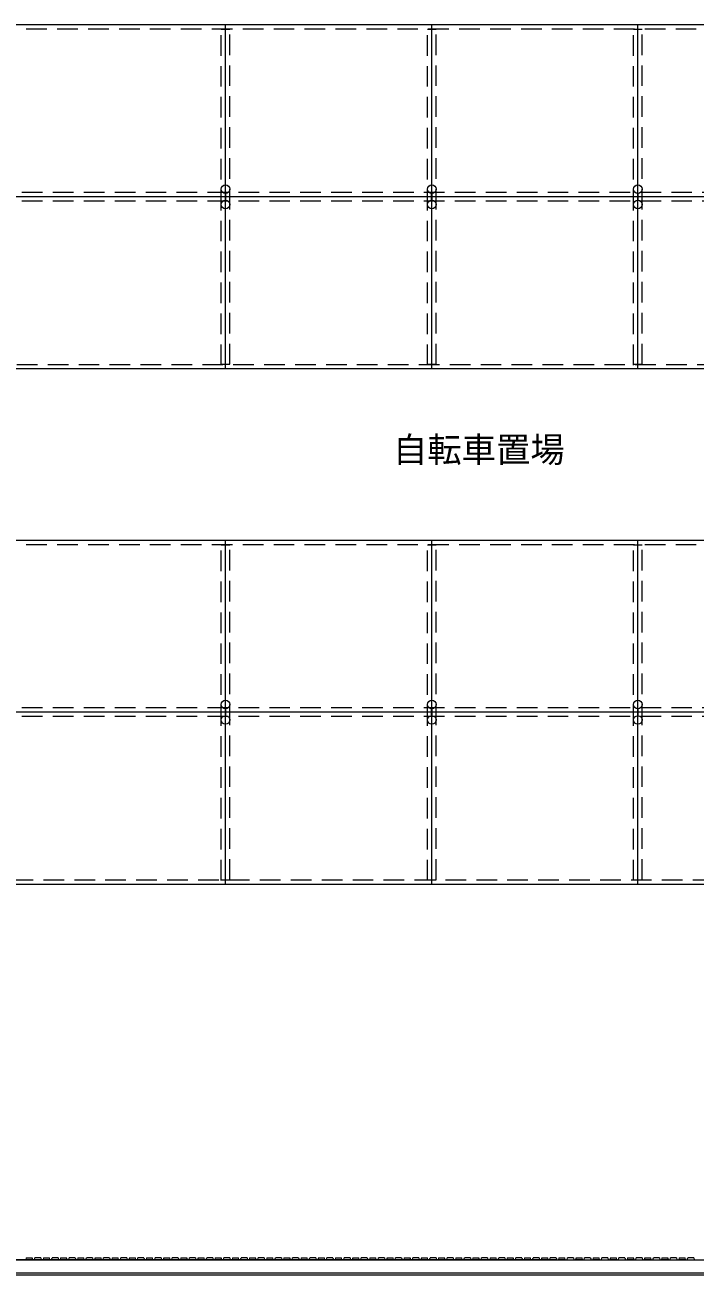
# Model space of a CAD drawing. Units: millimetres at full size, sheet at 1:200; details may follow other scales. Extents: x -96239 to 62349, y -170536 to 17264.
# Drawn here: x -71051 to -63251, y -82536 to -67986 of the extents above; entities that cross this region are included whole.
import ezdxf
from ezdxf.enums import TextEntityAlignment as Align

# ---------------------------------------------------------------- set-up
doc = ezdxf.new("R2010")
doc.units = ezdxf.units.MM
doc.header["$LTSCALE"] = 200
doc.linetypes.add('DASHED1', pattern=[1.8, 1.2, -0.6])
doc.layers.add('0-9_外景', color=7, linetype='Continuous', lineweight=9)
doc.layers.add('0-E_屋外名', color=7, linetype='Continuous')
doc.styles.add('・', font='')
doc.styles.get('・').set_extended_font_data('・')

msp = doc.modelspace()

# ---------------------------------------------------------------- linework, layer by layer
at = {"layer": '0-9_外景', "color": 2, "lineweight": 5}
for p, q in [((-56036.1, -67986.2), (-76596.1, -67986.2)), ((-56036.1, -69986.2), (-76596.1, -69986.2)), ((-76596.1, -71986.2), (-56036.1, -71986.2)), ((-56036.1, -73986.2), (-76596.1, -73986.2)), ((-56036.1, -75986.2), (-76596.1, -75986.2)), ((-76596.1, -77986.2), (-56036.1, -77986.2))]:
    msp.add_line(p, q, dxfattribs=at)
at = {"layer": '0-9_外景', "color": 2, "linetype": 'DASHED1', "lineweight": 5}
for p, q in [((-56036.1, -68036.2), (-76596.1, -68036.2)), ((-56086.1, -69936.2), (-76546.1, -69936.2)), ((-56086.1, -70036.2), (-76546.1, -70036.2)), ((-76546.1, -71936.2), (-56036.1, -71936.2)), ((-56036.1, -74036.2), (-76596.1, -74036.2)), ((-56086.1, -75936.2), (-76546.1, -75936.2)), ((-56086.1, -76036.2), (-76546.1, -76036.2)), ((-76596.1, -77936.2), (-56036.1, -77936.2))]:
    msp.add_line(p, q, dxfattribs=at)
at = {"layer": '0-9_外景', "linetype": 'DASHED1'}
for p, q in [((-68766.1, -71943.8), (-68766.1, -68035.7)), ((-68766.1, -68035.7), (-68666.1, -68035.7)), ((-68666.1, -71935.7), (-68666.1, -68035.7)), ((-66366.1, -71943.8), (-66366.1, -68035.7)), ((-66366.1, -68035.7), (-66266.1, -68035.7)), ((-66266.1, -71935.7), (-66266.1, -68035.7)), ((-63966.1, -71943.8), (-63966.1, -68035.7)), ((-63966.1, -68035.7), (-63866.1, -68035.7)), ((-63866.1, -71935.7), (-63866.1, -68035.7)), ((-68766.1, -71935.7), (-68666.1, -71935.7)), ((-66366.1, -71935.7), (-66266.1, -71935.7)), ((-63966.1, -71935.7), (-63866.1, -71935.7)), ((-68766.1, -77943.8), (-68766.1, -74035.7)), ((-68766.1, -74035.7), (-68666.1, -74035.7)), ((-68666.1, -77935.7), (-68666.1, -74035.7)), ((-66366.1, -77943.8), (-66366.1, -74035.7)), ((-66366.1, -74035.7), (-66266.1, -74035.7)), ((-66266.1, -77935.7), (-66266.1, -74035.7)), ((-63966.1, -77943.8), (-63966.1, -74035.7)), ((-63966.1, -74035.7), (-63866.1, -74035.7)), ((-63866.1, -77935.7), (-63866.1, -74035.7)), ((-68766.1, -77935.7), (-68666.1, -77935.7)), ((-66366.1, -77935.7), (-66266.1, -77935.7)), ((-63966.1, -77935.7), (-63866.1, -77935.7))]:
    msp.add_line(p, q, dxfattribs=at)
at = {"layer": '0-9_外景'}
for p, q in [((-68716.1, -71986.2), (-68716.1, -67986.2)), ((-66316.1, -71986.2), (-66316.1, -67986.2)), ((-63916.1, -71986.2), (-63916.1, -67986.2)), ((-68721.1, -69945.4), (-68721.1, -70025.9)), ((-68711.1, -70025.9), (-68711.1, -69945.4)), ((-66321.1, -69945.4), (-66321.1, -70025.9)), ((-66311.1, -70025.9), (-66311.1, -69945.4)), ((-63921.1, -69945.4), (-63921.1, -70025.9)), ((-63911.1, -70025.9), (-63911.1, -69945.4)), ((-68716.1, -77986.2), (-68716.1, -73986.2)), ((-66316.1, -77986.2), (-66316.1, -73986.2)), ((-63916.1, -77986.2), (-63916.1, -73986.2)), ((-68721.1, -75945.4), (-68721.1, -76025.9)), ((-68711.1, -76025.9), (-68711.1, -75945.4)), ((-66321.1, -75945.4), (-66321.1, -76025.9)), ((-66311.1, -76025.9), (-66311.1, -75945.4)), ((-63921.1, -75945.4), (-63921.1, -76025.9)), ((-63911.1, -76025.9), (-63911.1, -75945.4)), ((-71036.1, -82336.2), (-71041.1, -82361.2)), ((-71036.1, -82336.2), (-70966.1, -82336.2)), ((-70961.1, -82361.2), (-70966.1, -82336.2)), ((-70941.1, -82361.2), (-70936.1, -82336.2)), ((-70866.1, -82336.2), (-70936.1, -82336.2)), ((-70866.1, -82336.2), (-70861.1, -82361.2)), ((-70836.1, -82336.2), (-70841.1, -82361.2)), ((-70836.1, -82336.2), (-70766.1, -82336.2)), ((-70761.1, -82361.2), (-70766.1, -82336.2)), ((-70741.1, -82361.2), (-70736.1, -82336.2)), ((-70666.1, -82336.2), (-70736.1, -82336.2)), ((-70666.1, -82336.2), (-70661.1, -82361.2)), ((-70636.1, -82336.2), (-70641.1, -82361.2)), ((-70636.1, -82336.2), (-70566.1, -82336.2)), ((-70561.1, -82361.2), (-70566.1, -82336.2)), ((-70541.1, -82361.2), (-70536.1, -82336.2)), ((-70466.1, -82336.2), (-70536.1, -82336.2)), ((-70466.1, -82336.2), (-70461.1, -82361.2)), ((-70436.1, -82336.2), (-70441.1, -82361.2)), ((-70436.1, -82336.2), (-70366.1, -82336.2)), ((-70361.1, -82361.2), (-70366.1, -82336.2)), ((-70341.1, -82361.2), (-70336.1, -82336.2)), ((-70266.1, -82336.2), (-70336.1, -82336.2)), ((-70266.1, -82336.2), (-70261.1, -82361.2)), ((-70236.1, -82336.2), (-70241.1, -82361.2)), ((-70236.1, -82336.2), (-70166.1, -82336.2)), ((-70161.1, -82361.2), (-70166.1, -82336.2)), ((-70141.1, -82361.2), (-70136.1, -82336.2)), ((-70066.1, -82336.2), (-70136.1, -82336.2)), ((-70066.1, -82336.2), (-70061.1, -82361.2)), ((-70036.1, -82336.2), (-70041.1, -82361.2)), ((-70036.1, -82336.2), (-69966.1, -82336.2)), ((-69961.1, -82361.2), (-69966.1, -82336.2)), ((-69941.1, -82361.2), (-69936.1, -82336.2)), ((-69866.1, -82336.2), (-69936.1, -82336.2)), ((-69866.1, -82336.2), (-69861.1, -82361.2)), ((-69836.1, -82336.2), (-69841.1, -82361.2)), ((-69836.1, -82336.2), (-69766.1, -82336.2)), ((-69761.1, -82361.2), (-69766.1, -82336.2)), ((-69741.1, -82361.2), (-69736.1, -82336.2)), ((-69666.1, -82336.2), (-69736.1, -82336.2)), ((-69666.1, -82336.2), (-69661.1, -82361.2)), ((-69636.1, -82336.2), (-69641.1, -82361.2)), ((-69636.1, -82336.2), (-69566.1, -82336.2)), ((-69561.1, -82361.2), (-69566.1, -82336.2)), ((-69541.1, -82361.2), (-69536.1, -82336.2)), ((-69466.1, -82336.2), (-69536.1, -82336.2)), ((-69466.1, -82336.2), (-69461.1, -82361.2)), ((-69436.1, -82336.2), (-69441.1, -82361.2)), ((-69436.1, -82336.2), (-69366.1, -82336.2)), ((-69361.1, -82361.2), (-69366.1, -82336.2)), ((-69341.1, -82361.2), (-69336.1, -82336.2)), ((-69266.1, -82336.2), (-69336.1, -82336.2)), ((-69266.1, -82336.2), (-69261.1, -82361.2)), ((-69236.1, -82336.2), (-69241.1, -82361.2)), ((-69236.1, -82336.2), (-69166.1, -82336.2)), ((-69161.1, -82361.2), (-69166.1, -82336.2)), ((-69141.1, -82361.2), (-69136.1, -82336.2)), ((-69066.1, -82336.2), (-69136.1, -82336.2)), ((-69066.1, -82336.2), (-69061.1, -82361.2)), ((-69036.1, -82336.2), (-69041.1, -82361.2)), ((-69036.1, -82336.2), (-68966.1, -82336.2)), ((-68961.1, -82361.2), (-68966.1, -82336.2)), ((-68941.1, -82361.2), (-68936.1, -82336.2)), ((-68866.1, -82336.2), (-68936.1, -82336.2)), ((-68866.1, -82336.2), (-68861.1, -82361.2)), ((-68836.1, -82336.2), (-68841.1, -82361.2)), ((-68836.1, -82336.2), (-68766.1, -82336.2)), ((-68761.1, -82361.2), (-68766.1, -82336.2)), ((-68741.1, -82361.2), (-68736.1, -82336.2)), ((-68666.1, -82336.2), (-68736.1, -82336.2)), ((-68666.1, -82336.2), (-68661.1, -82361.2)), ((-68636.1, -82336.2), (-68641.1, -82361.2)), ((-68636.1, -82336.2), (-68566.1, -82336.2)), ((-68561.1, -82361.2), (-68566.1, -82336.2)), ((-68541.1, -82361.2), (-68536.1, -82336.2)), ((-68466.1, -82336.2), (-68536.1, -82336.2)), ((-68466.1, -82336.2), (-68461.1, -82361.2)), ((-68436.1, -82336.2), (-68441.1, -82361.2)), ((-68436.1, -82336.2), (-68366.1, -82336.2)), ((-68361.1, -82361.2), (-68366.1, -82336.2)), ((-68341.1, -82361.2), (-68336.1, -82336.2)), ((-68266.1, -82336.2), (-68336.1, -82336.2)), ((-68266.1, -82336.2), (-68261.1, -82361.2)), ((-68236.1, -82336.2), (-68241.1, -82361.2)), ((-68236.1, -82336.2), (-68166.1, -82336.2)), ((-68161.1, -82361.2), (-68166.1, -82336.2)), ((-68141.1, -82361.2), (-68136.1, -82336.2)), ((-68066.1, -82336.2), (-68136.1, -82336.2)), ((-68066.1, -82336.2), (-68061.1, -82361.2)), ((-68036.1, -82336.2), (-68041.1, -82361.2)), ((-68036.1, -82336.2), (-67966.1, -82336.2)), ((-67961.1, -82361.2), (-67966.1, -82336.2)), ((-67941.1, -82361.2), (-67936.1, -82336.2)), ((-67866.1, -82336.2), (-67936.1, -82336.2)), ((-67866.1, -82336.2), (-67861.1, -82361.2)), ((-67836.1, -82336.2), (-67841.1, -82361.2)), ((-67836.1, -82336.2), (-67766.1, -82336.2)), ((-67761.1, -82361.2), (-67766.1, -82336.2)), ((-67741.1, -82361.2), (-67736.1, -82336.2)), ((-67666.1, -82336.2), (-67736.1, -82336.2)), ((-67666.1, -82336.2), (-67661.1, -82361.2)), ((-67636.1, -82336.2), (-67641.1, -82361.2)), ((-67636.1, -82336.2), (-67566.1, -82336.2)), ((-67561.1, -82361.2), (-67566.1, -82336.2)), ((-67541.1, -82361.2), (-67536.1, -82336.2)), ((-67466.1, -82336.2), (-67536.1, -82336.2)), ((-67466.1, -82336.2), (-67461.1, -82361.2)), ((-67436.1, -82336.2), (-67441.1, -82361.2)), ((-67436.1, -82336.2), (-67366.1, -82336.2)), ((-67361.1, -82361.2), (-67366.1, -82336.2)), ((-67341.1, -82361.2), (-67336.1, -82336.2)), ((-67266.1, -82336.2), (-67336.1, -82336.2)), ((-67266.1, -82336.2), (-67261.1, -82361.2)), ((-67236.1, -82336.2), (-67241.1, -82361.2)), ((-67236.1, -82336.2), (-67166.1, -82336.2)), ((-67161.1, -82361.2), (-67166.1, -82336.2)), ((-67141.1, -82361.2), (-67136.1, -82336.2)), ((-67066.1, -82336.2), (-67136.1, -82336.2)), ((-67066.1, -82336.2), (-67061.1, -82361.2)), ((-67036.1, -82336.2), (-67041.1, -82361.2)), ((-67036.1, -82336.2), (-66966.1, -82336.2)), ((-66961.1, -82361.2), (-66966.1, -82336.2)), ((-66941.1, -82361.2), (-66936.1, -82336.2)), ((-66866.1, -82336.2), (-66936.1, -82336.2)), ((-66866.1, -82336.2), (-66861.1, -82361.2)), ((-66836.1, -82336.2), (-66841.1, -82361.2)), ((-66836.1, -82336.2), (-66766.1, -82336.2)), ((-66761.1, -82361.2), (-66766.1, -82336.2)), ((-66741.1, -82361.2), (-66736.1, -82336.2)), ((-66666.1, -82336.2), (-66736.1, -82336.2)), ((-66666.1, -82336.2), (-66661.1, -82361.2)), ((-66636.1, -82336.2), (-66641.1, -82361.2)), ((-66636.1, -82336.2), (-66566.1, -82336.2)), ((-66561.1, -82361.2), (-66566.1, -82336.2)), ((-66541.1, -82361.2), (-66536.1, -82336.2)), ((-66466.1, -82336.2), (-66536.1, -82336.2)), ((-66466.1, -82336.2), (-66461.1, -82361.2)), ((-66436.1, -82336.2), (-66441.1, -82361.2)), ((-66436.1, -82336.2), (-66366.1, -82336.2)), ((-66361.1, -82361.2), (-66366.1, -82336.2)), ((-66341.1, -82361.2), (-66336.1, -82336.2)), ((-66266.1, -82336.2), (-66336.1, -82336.2)), ((-66266.1, -82336.2), (-66261.1, -82361.2)), ((-66236.1, -82336.2), (-66241.1, -82361.2)), ((-66236.1, -82336.2), (-66166.1, -82336.2)), ((-66161.1, -82361.2), (-66166.1, -82336.2)), ((-66141.1, -82361.2), (-66136.1, -82336.2)), ((-66066.1, -82336.2), (-66136.1, -82336.2)), ((-66066.1, -82336.2), (-66061.1, -82361.2)), ((-66036.1, -82336.2), (-66041.1, -82361.2)), ((-66036.1, -82336.2), (-65966.1, -82336.2)), ((-65961.1, -82361.2), (-65966.1, -82336.2)), ((-65941.1, -82361.2), (-65936.1, -82336.2)), ((-65866.1, -82336.2), (-65936.1, -82336.2)), ((-65866.1, -82336.2), (-65861.1, -82361.2)), ((-65836.1, -82336.2), (-65841.1, -82361.2)), ((-65836.1, -82336.2), (-65766.1, -82336.2)), ((-65761.1, -82361.2), (-65766.1, -82336.2)), ((-65741.1, -82361.2), (-65736.1, -82336.2)), ((-65666.1, -82336.2), (-65736.1, -82336.2)), ((-65666.1, -82336.2), (-65661.1, -82361.2)), ((-65636.1, -82336.2), (-65641.1, -82361.2)), ((-65636.1, -82336.2), (-65566.1, -82336.2)), ((-65561.1, -82361.2), (-65566.1, -82336.2)), ((-65541.1, -82361.2), (-65536.1, -82336.2)), ((-65466.1, -82336.2), (-65536.1, -82336.2)), ((-65466.1, -82336.2), (-65461.1, -82361.2)), ((-65436.1, -82336.2), (-65441.1, -82361.2)), ((-65436.1, -82336.2), (-65366.1, -82336.2)), ((-65361.1, -82361.2), (-65366.1, -82336.2)), ((-65341.1, -82361.2), (-65336.1, -82336.2)), ((-65266.1, -82336.2), (-65336.1, -82336.2)), ((-65266.1, -82336.2), (-65261.1, -82361.2)), ((-65236.1, -82336.2), (-65241.1, -82361.2)), ((-65236.1, -82336.2), (-65166.1, -82336.2)), ((-65161.1, -82361.2), (-65166.1, -82336.2)), ((-65141.1, -82361.2), (-65136.1, -82336.2)), ((-65066.1, -82336.2), (-65136.1, -82336.2)), ((-65066.1, -82336.2), (-65061.1, -82361.2)), ((-65036.1, -82336.2), (-65041.1, -82361.2)), ((-65036.1, -82336.2), (-64966.1, -82336.2)), ((-64961.1, -82361.2), (-64966.1, -82336.2)), ((-64941.1, -82361.2), (-64936.1, -82336.2)), ((-64866.1, -82336.2), (-64936.1, -82336.2)), ((-64866.1, -82336.2), (-64861.1, -82361.2)), ((-64836.1, -82336.2), (-64841.1, -82361.2)), ((-64836.1, -82336.2), (-64766.1, -82336.2)), ((-64761.1, -82361.2), (-64766.1, -82336.2)), ((-64741.1, -82361.2), (-64736.1, -82336.2)), ((-64666.1, -82336.2), (-64736.1, -82336.2)), ((-64666.1, -82336.2), (-64661.1, -82361.2)), ((-64636.1, -82336.2), (-64641.1, -82361.2)), ((-64636.1, -82336.2), (-64566.1, -82336.2)), ((-64561.1, -82361.2), (-64566.1, -82336.2)), ((-64541.1, -82361.2), (-64536.1, -82336.2)), ((-64466.1, -82336.2), (-64536.1, -82336.2)), ((-64466.1, -82336.2), (-64461.1, -82361.2)), ((-64436.1, -82336.2), (-64441.1, -82361.2)), ((-64436.1, -82336.2), (-64366.1, -82336.2)), ((-64361.1, -82361.2), (-64366.1, -82336.2)), ((-64341.1, -82361.2), (-64336.1, -82336.2)), ((-64266.1, -82336.2), (-64336.1, -82336.2)), ((-64266.1, -82336.2), (-64261.1, -82361.2)), ((-64236.1, -82336.2), (-64241.1, -82361.2)), ((-64236.1, -82336.2), (-64166.1, -82336.2)), ((-64161.1, -82361.2), (-64166.1, -82336.2)), ((-64141.1, -82361.2), (-64136.1, -82336.2)), ((-64066.1, -82336.2), (-64136.1, -82336.2)), ((-64066.1, -82336.2), (-64061.1, -82361.2)), ((-64036.1, -82336.2), (-64041.1, -82361.2)), ((-64036.1, -82336.2), (-63966.1, -82336.2)), ((-63961.1, -82361.2), (-63966.1, -82336.2)), ((-63941.1, -82361.2), (-63936.1, -82336.2)), ((-63866.1, -82336.2), (-63936.1, -82336.2)), ((-63866.1, -82336.2), (-63861.1, -82361.2)), ((-63836.1, -82336.2), (-63841.1, -82361.2)), ((-63836.1, -82336.2), (-63766.1, -82336.2)), ((-63761.1, -82361.2), (-63766.1, -82336.2)), ((-63741.1, -82361.2), (-63736.1, -82336.2)), ((-63666.1, -82336.2), (-63736.1, -82336.2)), ((-63666.1, -82336.2), (-63661.1, -82361.2)), ((-63636.1, -82336.2), (-63641.1, -82361.2)), ((-63636.1, -82336.2), (-63566.1, -82336.2)), ((-63561.1, -82361.2), (-63566.1, -82336.2)), ((-63541.1, -82361.2), (-63536.1, -82336.2)), ((-63466.1, -82336.2), (-63536.1, -82336.2)), ((-63466.1, -82336.2), (-63461.1, -82361.2)), ((-63436.1, -82336.2), (-63441.1, -82361.2)), ((-63436.1, -82336.2), (-63366.1, -82336.2)), ((-63361.1, -82361.2), (-63366.1, -82336.2)), ((-63341.1, -82361.2), (-63336.1, -82336.2)), ((-63266.1, -82336.2), (-63336.1, -82336.2)), ((-63266.1, -82336.2), (-63261.1, -82361.2)), ((-78541.1, -82361.2), (-54091.1, -82361.2)), ((-64866.1, -82361.2), (-78541.1, -82361.2)), ((-70961.1, -82361.2), (-71041.1, -82361.2)), ((-70941.1, -82361.2), (-70861.1, -82361.2)), ((-70761.1, -82361.2), (-70841.1, -82361.2)), ((-70741.1, -82361.2), (-70661.1, -82361.2)), ((-70561.1, -82361.2), (-70641.1, -82361.2)), ((-70541.1, -82361.2), (-70461.1, -82361.2)), ((-70361.1, -82361.2), (-70441.1, -82361.2)), ((-70341.1, -82361.2), (-70261.1, -82361.2)), ((-70161.1, -82361.2), (-70241.1, -82361.2)), ((-70141.1, -82361.2), (-70061.1, -82361.2)), ((-69961.1, -82361.2), (-70041.1, -82361.2)), ((-69941.1, -82361.2), (-69861.1, -82361.2)), ((-69761.1, -82361.2), (-69841.1, -82361.2)), ((-69741.1, -82361.2), (-69661.1, -82361.2)), ((-69561.1, -82361.2), (-69641.1, -82361.2)), ((-69541.1, -82361.2), (-69461.1, -82361.2)), ((-69361.1, -82361.2), (-69441.1, -82361.2)), ((-69341.1, -82361.2), (-69261.1, -82361.2)), ((-69161.1, -82361.2), (-69241.1, -82361.2)), ((-69141.1, -82361.2), (-69061.1, -82361.2)), ((-68961.1, -82361.2), (-69041.1, -82361.2)), ((-68941.1, -82361.2), (-68861.1, -82361.2)), ((-68761.1, -82361.2), (-68841.1, -82361.2)), ((-68741.1, -82361.2), (-68661.1, -82361.2)), ((-68561.1, -82361.2), (-68641.1, -82361.2)), ((-68541.1, -82361.2), (-68461.1, -82361.2)), ((-68361.1, -82361.2), (-68441.1, -82361.2)), ((-68341.1, -82361.2), (-68261.1, -82361.2)), ((-68161.1, -82361.2), (-68241.1, -82361.2)), ((-68141.1, -82361.2), (-68061.1, -82361.2)), ((-67961.1, -82361.2), (-68041.1, -82361.2)), ((-67941.1, -82361.2), (-67861.1, -82361.2)), ((-67761.1, -82361.2), (-67841.1, -82361.2)), ((-67741.1, -82361.2), (-67661.1, -82361.2)), ((-67561.1, -82361.2), (-67641.1, -82361.2)), ((-67541.1, -82361.2), (-67461.1, -82361.2)), ((-67361.1, -82361.2), (-67441.1, -82361.2)), ((-67341.1, -82361.2), (-67261.1, -82361.2)), ((-67161.1, -82361.2), (-67241.1, -82361.2)), ((-67141.1, -82361.2), (-67061.1, -82361.2)), ((-66961.1, -82361.2), (-67041.1, -82361.2)), ((-66941.1, -82361.2), (-66861.1, -82361.2)), ((-66761.1, -82361.2), (-66841.1, -82361.2)), ((-66741.1, -82361.2), (-66661.1, -82361.2)), ((-66561.1, -82361.2), (-66641.1, -82361.2)), ((-66541.1, -82361.2), (-66461.1, -82361.2)), ((-66361.1, -82361.2), (-66441.1, -82361.2)), ((-66341.1, -82361.2), (-66261.1, -82361.2)), ((-66161.1, -82361.2), (-66241.1, -82361.2)), ((-66141.1, -82361.2), (-66061.1, -82361.2)), ((-65961.1, -82361.2), (-66041.1, -82361.2)), ((-65941.1, -82361.2), (-65861.1, -82361.2)), ((-65761.1, -82361.2), (-65841.1, -82361.2)), ((-65741.1, -82361.2), (-65661.1, -82361.2)), ((-65561.1, -82361.2), (-65641.1, -82361.2)), ((-65541.1, -82361.2), (-65461.1, -82361.2)), ((-65361.1, -82361.2), (-65441.1, -82361.2)), ((-65341.1, -82361.2), (-65261.1, -82361.2)), ((-65161.1, -82361.2), (-65241.1, -82361.2)), ((-65141.1, -82361.2), (-65061.1, -82361.2)), ((-64961.1, -82361.2), (-65041.1, -82361.2)), ((-64941.1, -82361.2), (-64861.1, -82361.2)), ((-64761.1, -82361.2), (-64841.1, -82361.2)), ((-64741.1, -82361.2), (-64661.1, -82361.2)), ((-64561.1, -82361.2), (-64641.1, -82361.2)), ((-64541.1, -82361.2), (-64461.1, -82361.2)), ((-64361.1, -82361.2), (-64441.1, -82361.2)), ((-64341.1, -82361.2), (-64261.1, -82361.2)), ((-64161.1, -82361.2), (-64241.1, -82361.2)), ((-64141.1, -82361.2), (-64061.1, -82361.2)), ((-63961.1, -82361.2), (-64041.1, -82361.2)), ((-63941.1, -82361.2), (-63861.1, -82361.2)), ((-63761.1, -82361.2), (-63841.1, -82361.2)), ((-63741.1, -82361.2), (-63661.1, -82361.2)), ((-63561.1, -82361.2), (-63641.1, -82361.2)), ((-63541.1, -82361.2), (-63461.1, -82361.2)), ((-63361.1, -82361.2), (-63441.1, -82361.2)), ((-63341.1, -82361.2), (-63261.1, -82361.2)), ((-78716.1, -82536.2), (-53816.1, -82536.2)), ((-78691.1, -82511.2), (-53841.1, -82511.2))]:
    msp.add_line(p, q, dxfattribs=at)
for centre in [(-68716.1, -69895.7), (-66316.1, -69895.7), (-63916.1, -69895.7), (-68716.1, -70075.7), (-66316.1, -70075.7), (-63916.1, -70075.7), (-68716.1, -75895.7), (-66316.1, -75895.7), (-63916.1, -75895.7), (-68716.1, -76075.7), (-66316.1, -76075.7), (-63916.1, -76075.7)]:
    msp.add_circle(centre, 50, dxfattribs=at)

# ---------------------------------------------------------------- texts
at = {"layer": '0-E_屋外名', "style": '・'}
msp.add_text('自転車置場', height=293.3, dxfattribs=at).set_placement((-66767.6, -73163.8), align=Align.BOTTOM_LEFT)

doc.saveas('drawing.dxf')
